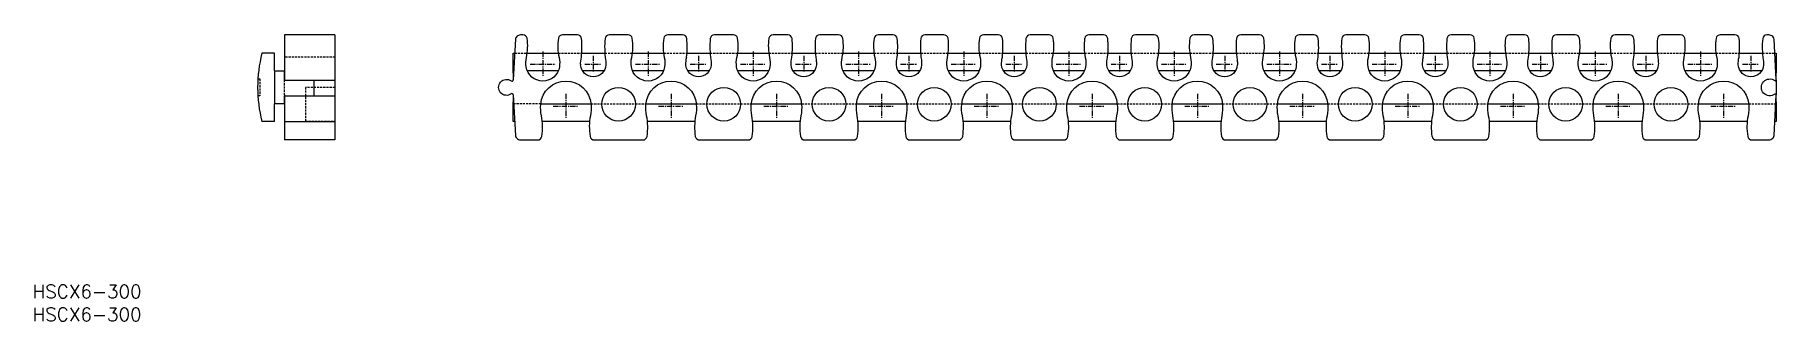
# Model space of a CAD drawing. Extents: x 5 to 419, y 7 to 75.
import ezdxf

# ---------------------------------------------------------------- set-up
doc = ezdxf.new("R2010")
doc.units = 0
doc.linetypes.add('CENTER', pattern=[2, 1.25, -0.25, 0.25, -0.25])
doc.linetypes.add('DASHED', pattern=[0.75, 0.5, -0.25])
doc.layers.get('0').update_dxf_attribs({"linetype": 'CONTINUOUS'})
doc.layers.add('CENTER', color=1, linetype='CENTER')
doc.styles.get("Standard").update_dxf_attribs({"font": 'txt.shx', "bigfont": 'bigfont.shx'})

msp = doc.modelspace()

# ---------------------------------------------------------------- linework, layer by layer
at = {"color": 7, "linetype": 'CONTINUOUS'}
for p, q in [((76.61, 75.29), (64.61, 75.29)), ((64.61, 75.29), (64.61, 75.02)), ((64.61, 75.02), (64.61, 74.21)), ((121.27, 75.29), (120.99, 75.29)), ((134.21, 75.29), (130.71, 75.29)), ((146.27, 75.29), (141.78, 75.29)), ((159.21, 75.29), (155.71, 75.29)), ((171.27, 75.29), (166.78, 75.29)), ((184.21, 75.29), (180.71, 75.29)), ((196.27, 75.29), (191.78, 75.29)), ((209.21, 75.29), (205.71, 75.29)), ((221.27, 75.29), (216.78, 75.29)), ((234.21, 75.29), (230.71, 75.29)), ((246.27, 75.29), (241.78, 75.29)), ((259.21, 75.29), (255.71, 75.29)), ((271.27, 75.29), (266.78, 75.29)), ((284.21, 75.29), (280.71, 75.29)), ((296.27, 75.29), (291.78, 75.29)), ((309.21, 75.29), (305.71, 75.29)), ((321.27, 75.29), (316.78, 75.29)), ((334.21, 75.29), (330.71, 75.29)), ((346.27, 75.29), (341.78, 75.29)), ((359.21, 75.29), (355.71, 75.29)), ((371.27, 75.29), (366.78, 75.29)), ((384.21, 75.29), (380.71, 75.29)), ((396.27, 75.29), (391.78, 75.29)), ((409.21, 75.29), (405.71, 75.29)), ((416.99, 75.29), (416.78, 75.29)), ((62.26, 70.89), (59.26, 70.89)), ((62.26, 66.74), (62.26, 70.89)), ((64.61, 74.21), (64.61, 66.54)), ((119.5, 74.21), (118.99, 64.56)), ((118.99, 70.89), (119.32, 70.89)), ((118.99, 66.24), (118.99, 70.89)), ((122.29, 70.89), (129.69, 70.89)), ((135.26, 70.89), (140.75, 70.89)), ((147.29, 70.89), (154.69, 70.89)), ((160.26, 70.89), (165.75, 70.89)), ((172.29, 70.89), (179.69, 70.89)), ((185.26, 70.89), (190.75, 70.89)), ((197.29, 70.89), (204.69, 70.89)), ((210.26, 70.89), (215.75, 70.89)), ((222.29, 70.89), (229.69, 70.89)), ((235.26, 70.89), (240.75, 70.89)), ((247.29, 70.89), (254.69, 70.89)), ((260.26, 70.89), (265.75, 70.89)), ((272.29, 70.89), (279.69, 70.89)), ((285.26, 70.89), (290.75, 70.89)), ((297.29, 70.89), (304.69, 70.89)), ((310.26, 70.89), (315.75, 70.89)), ((322.29, 70.89), (329.69, 70.89)), ((335.26, 70.89), (340.75, 70.89)), ((347.29, 70.89), (354.69, 70.89)), ((360.26, 70.89), (365.75, 70.89)), ((372.29, 70.89), (379.69, 70.89)), ((385.26, 70.89), (390.75, 70.89)), ((397.29, 70.89), (404.69, 70.89)), ((410.26, 70.89), (415.75, 70.89)), ((418.99, 64.56), (418.49, 74.21)), ((418.66, 70.89), (418.99, 70.89)), ((418.99, 70.89), (418.99, 66.24)), ((62.26, 66.74), (64.61, 66.74)), ((64.61, 66.54), (64.61, 66.24)), ((64.61, 66.24), (64.61, 64.56)), ((118.99, 66.24), (118.99, 64.56)), ((129.68, 66.74), (122.3, 66.74)), ((140.56, 66.74), (135.42, 66.74)), ((154.68, 66.74), (147.3, 66.74)), ((165.56, 66.74), (160.42, 66.74)), ((179.68, 66.74), (172.3, 66.74)), ((190.56, 66.74), (185.42, 66.74)), ((204.68, 66.74), (197.3, 66.74)), ((215.56, 66.74), (210.42, 66.74)), ((229.68, 66.74), (222.3, 66.74)), ((240.56, 66.74), (235.42, 66.74)), ((254.68, 66.74), (247.3, 66.74)), ((265.56, 66.74), (260.42, 66.74)), ((279.68, 66.74), (272.3, 66.74)), ((290.56, 66.74), (285.42, 66.74)), ((304.68, 66.74), (297.3, 66.74)), ((315.56, 66.74), (310.42, 66.74)), ((329.68, 66.74), (322.3, 66.74)), ((340.56, 66.74), (335.42, 66.74)), ((354.68, 66.74), (347.3, 66.74)), ((365.56, 66.74), (360.42, 66.74)), ((379.68, 66.74), (372.3, 66.74)), ((390.56, 66.74), (385.42, 66.74)), ((404.68, 66.74), (397.3, 66.74)), ((415.56, 66.74), (410.42, 66.74)), ((418.99, 64.56), (418.99, 66.24)), ((418.99, 64.56), (418.99, 61.01)), ((64.61, 58.84), (62.26, 58.84)), ((62.26, 54.69), (62.26, 58.84)), ((64.61, 61.01), (64.61, 59.34)), ((64.61, 59.06), (64.61, 60.74)), ((64.61, 59.34), (64.61, 59.03)), ((64.61, 58.76), (64.61, 59.06)), ((64.61, 59.03), (64.61, 51.36)), ((118.99, 61.01), (119.5, 51.36)), ((118.99, 61.01), (118.99, 59.34)), ((118.99, 54.69), (118.99, 59.34)), ((125.52, 58.84), (137.47, 58.84)), ((150.52, 58.84), (162.47, 58.84)), ((175.52, 58.84), (187.47, 58.84)), ((200.52, 58.84), (212.47, 58.84)), ((225.52, 58.84), (237.47, 58.84)), ((250.52, 58.84), (262.47, 58.84)), ((275.52, 58.84), (287.47, 58.84)), ((300.52, 58.84), (312.47, 58.84)), ((325.52, 58.84), (337.47, 58.84)), ((350.52, 58.84), (362.47, 58.84)), ((375.52, 58.84), (387.47, 58.84)), ((400.52, 58.84), (412.47, 58.84)), ((418.49, 51.36), (418.99, 61.01)), ((418.99, 59.34), (418.99, 61.01)), ((418.99, 59.34), (418.99, 54.69)), ((62.26, 54.69), (59.26, 54.69)), ((119.32, 54.69), (118.99, 54.69)), ((137.12, 54.69), (125.87, 54.69)), ((162.12, 54.69), (150.87, 54.69)), ((187.12, 54.69), (175.87, 54.69)), ((212.12, 54.69), (200.87, 54.69)), ((237.12, 54.69), (225.87, 54.69)), ((262.12, 54.69), (250.87, 54.69)), ((287.12, 54.69), (275.87, 54.69)), ((312.12, 54.69), (300.87, 54.69)), ((337.12, 54.69), (325.87, 54.69)), ((362.12, 54.69), (350.87, 54.69)), ((387.12, 54.69), (375.87, 54.69)), ((412.12, 54.69), (400.87, 54.69)), ((418.99, 54.69), (418.66, 54.69)), ((64.61, 51.36), (64.61, 50.55)), ((64.61, 50.55), (64.61, 50.29)), ((76.61, 50.29), (64.61, 50.29)), ((120.99, 50.29), (124.77, 50.29)), ((138.22, 50.29), (149.77, 50.29)), ((163.22, 50.29), (174.77, 50.29)), ((188.22, 50.29), (199.77, 50.29)), ((213.22, 50.29), (224.77, 50.29)), ((238.22, 50.29), (249.77, 50.29)), ((263.22, 50.29), (274.77, 50.29)), ((288.22, 50.29), (299.77, 50.29)), ((313.22, 50.29), (324.77, 50.29)), ((338.22, 50.29), (349.77, 50.29)), ((363.22, 50.29), (374.77, 50.29)), ((388.22, 50.29), (399.77, 50.29)), ((413.22, 50.29), (416.99, 50.29))]:
    msp.add_line(p, q, dxfattribs=at)
at = {"color": 7, "linetype": 'BYBLOCK'}
for p, q in [((76.61, 75.29), (76.61, 50.29)), ((62.26, 66.74), (62.26, 58.84)), ((64.61, 64.51), (64.61, 66.74)), ((64.61, 64.51), (76.61, 64.51)), ((71.61, 64.51), (71.61, 60.78)), ((64.61, 60.78), (76.61, 60.78)), ((64.61, 60.78), (64.61, 58.56)), ((64.61, 54.69), (76.61, 54.69))]:
    msp.add_line(p, q, dxfattribs=at)
at = {"color": 3, "linetype": 'DASHED'}
for p, q in [((119.32, 70.89), (122.29, 70.89)), ((129.69, 70.89), (135.26, 70.89)), ((140.75, 70.89), (147.29, 70.89)), ((154.69, 70.89), (160.26, 70.89)), ((165.75, 70.89), (172.29, 70.89)), ((179.69, 70.89), (185.26, 70.89)), ((190.75, 70.89), (197.29, 70.89)), ((204.69, 70.89), (210.26, 70.89)), ((215.75, 70.89), (222.29, 70.89)), ((229.69, 70.89), (235.26, 70.89)), ((240.75, 70.89), (247.29, 70.89)), ((254.69, 70.89), (260.26, 70.89)), ((265.75, 70.89), (272.29, 70.89)), ((279.69, 70.89), (285.26, 70.89)), ((290.75, 70.89), (297.29, 70.89)), ((304.69, 70.89), (310.26, 70.89)), ((315.75, 70.89), (322.29, 70.89)), ((329.69, 70.89), (335.26, 70.89)), ((340.75, 70.89), (347.29, 70.89)), ((354.69, 70.89), (360.26, 70.89)), ((365.75, 70.89), (372.29, 70.89)), ((379.69, 70.89), (385.26, 70.89)), ((390.75, 70.89), (397.29, 70.89)), ((404.69, 70.89), (410.26, 70.89)), ((415.75, 70.89), (418.66, 70.89)), ((76.61, 69.94), (64.61, 69.94)), ((58.32, 64.79), (58.76, 64.79)), ((58.76, 64.79), (58.76, 60.79)), ((64.61, 64.29), (64.61, 64.56)), ((64.61, 61.01), (64.61, 64.29)), ((76.61, 62.79), (69.61, 62.79)), ((69.61, 62.79), (69.61, 54.79)), ((71.61, 62.79), (71.61, 60.78)), ((58.76, 60.79), (58.32, 60.79)), ((64.61, 61.01), (64.61, 60.74)), ((125.52, 58.84), (118.99, 58.84)), ((137.47, 58.84), (150.52, 58.84)), ((162.47, 58.84), (175.52, 58.84)), ((187.47, 58.84), (200.52, 58.84)), ((212.47, 58.84), (225.52, 58.84)), ((237.47, 58.84), (250.52, 58.84)), ((262.47, 58.84), (275.52, 58.84)), ((287.47, 58.84), (300.52, 58.84)), ((312.47, 58.84), (325.52, 58.84)), ((337.47, 58.84), (350.52, 58.84)), ((362.47, 58.84), (375.52, 58.84)), ((387.47, 58.84), (400.52, 58.84)), ((412.47, 58.84), (418.88, 58.84)), ((69.61, 54.79), (76.61, 54.79))]:
    msp.add_line(p, q, dxfattribs=at)
at = {"color": 7}
msp.add_line((389.22, 50.29), (393.24, 50.29), dxfattribs=at)
at = {"color": 7, "linetype": 'BYBLOCK'}
for centre in [(143.99, 58.79), (168.99, 58.79), (193.99, 58.79), (218.99, 58.79), (243.99, 58.79), (268.99, 58.79), (293.99, 58.79), (318.99, 58.79), (343.99, 58.79), (368.99, 58.79), (393.99, 58.79)]:
    msp.add_circle(centre, 4, dxfattribs=at)
at = {"color": 7, "linetype": 'CONTINUOUS'}
for centre, radius, start, end in [((120.5, 74.15), 1, 119.7258, 177), ((120.99, 73.29), 2, 90, 119.7258), ((121.27, 74.29), 1, 9.1017, 90), ((130.71, 74.29), 1, 90, 170.8983), ((134.21, 74.29), 1, 5.9846, 90), ((141.78, 74.29), 1, 90, 174.4313), ((146.27, 74.29), 1, 9.1017, 90), ((155.71, 74.29), 1, 90, 170.8983), ((159.21, 74.29), 1, 5.9846, 90), ((166.78, 74.29), 1, 90, 174.4313), ((171.27, 74.29), 1, 9.1017, 90), ((180.71, 74.29), 1, 90, 170.8983), ((184.21, 74.29), 1, 5.9846, 90), ((191.78, 74.29), 1, 90, 174.4313), ((196.27, 74.29), 1, 9.1017, 90), ((205.71, 74.29), 1, 90, 170.8983), ((209.21, 74.29), 1, 5.9846, 90), ((216.78, 74.29), 1, 90, 174.4313), ((221.27, 74.29), 1, 9.1017, 90), ((230.71, 74.29), 1, 90, 170.8983), ((234.21, 74.29), 1, 5.9846, 90), ((241.78, 74.29), 1, 90, 174.4313), ((246.27, 74.29), 1, 9.1017, 90), ((255.71, 74.29), 1, 90, 170.8983), ((259.21, 74.29), 1, 5.9846, 90), ((266.78, 74.29), 1, 90, 174.4313), ((271.27, 74.29), 1, 9.1017, 90), ((280.71, 74.29), 1, 90, 170.8983), ((284.21, 74.29), 1, 5.9846, 90), ((291.78, 74.29), 1, 90, 174.4313), ((296.27, 74.29), 1, 9.1017, 90), ((305.71, 74.29), 1, 90, 170.8983), ((309.21, 74.29), 1, 5.9846, 90), ((316.78, 74.29), 1, 90, 174.4313), ((321.27, 74.29), 1, 9.1017, 90), ((330.71, 74.29), 1, 90, 170.8983), ((334.21, 74.29), 1, 5.9846, 90), ((341.78, 74.29), 1, 90, 174.4313), ((346.27, 74.29), 1, 9.1017, 90), ((355.71, 74.29), 1, 90, 170.8983), ((359.21, 74.29), 1, 5.9846, 90), ((366.78, 74.29), 1, 90, 174.4313), ((371.27, 74.29), 1, 9.1017, 90), ((380.71, 74.29), 1, 90, 170.8983), ((384.21, 74.29), 1, 5.9846, 90), ((391.78, 74.29), 1, 90, 174.4313), ((396.27, 74.29), 1, 9.1017, 90), ((405.71, 74.29), 1, 90, 170.8983), ((409.21, 74.29), 1, 5.9846, 90), ((416.78, 74.29), 1, 90, 174.4313), ((416.99, 73.29), 2, 60.2742, 90), ((417.49, 74.15), 1, 3, 60.2742), ((110.41, 72.55), 12, 347.3027, 9.1017), ((141.57, 72.55), 12, 170.8983, 192.6973), ((115.31, 72.3), 20, 353.2205, 5.9846), ((160.69, 72.44), 20, 174.4313, 188.8258), ((135.41, 72.55), 12, 347.3027, 9.1017), ((166.57, 72.55), 12, 170.8983, 192.6973), ((140.31, 72.3), 20, 353.2205, 5.9846), ((185.69, 72.44), 20, 174.4313, 188.8258), ((160.41, 72.55), 12, 347.3027, 9.1017), ((191.57, 72.55), 12, 170.8983, 192.6973), ((165.31, 72.3), 20, 353.2205, 5.9846), ((210.69, 72.44), 20, 174.4313, 188.8258), ((185.41, 72.55), 12, 347.3027, 9.1017), ((216.57, 72.55), 12, 170.8983, 192.6973), ((190.31, 72.3), 20, 353.2205, 5.9846), ((235.69, 72.44), 20, 174.4313, 188.8258), ((210.41, 72.55), 12, 347.3027, 9.1017), ((241.57, 72.55), 12, 170.8983, 192.6973), ((215.31, 72.3), 20, 353.2205, 5.9846), ((260.69, 72.44), 20, 174.4313, 188.8258), ((235.41, 72.55), 12, 347.3027, 9.1017), ((266.57, 72.55), 12, 170.8983, 192.6973), ((240.31, 72.3), 20, 353.2205, 5.9846), ((285.69, 72.44), 20, 174.4313, 188.8258), ((260.41, 72.55), 12, 347.3027, 9.1017), ((291.57, 72.55), 12, 170.8983, 192.6973), ((265.31, 72.3), 20, 353.2205, 5.9846), ((310.69, 72.44), 20, 174.4313, 188.8258), ((285.41, 72.55), 12, 347.3027, 9.1017), ((316.57, 72.55), 12, 170.8983, 192.6973), ((290.31, 72.3), 20, 353.2205, 5.9846), ((335.69, 72.44), 20, 174.4313, 188.8258), ((310.41, 72.55), 12, 347.3027, 9.1017), ((341.57, 72.55), 12, 170.8983, 192.6973), ((315.31, 72.3), 20, 353.2205, 5.9846), ((360.69, 72.44), 20, 174.4313, 188.8258), ((335.41, 72.55), 12, 347.3027, 9.1017), ((366.57, 72.55), 12, 170.8983, 192.6973), ((340.31, 72.3), 20, 353.2205, 5.9846), ((385.69, 72.44), 20, 174.4313, 188.8258), ((360.41, 72.55), 12, 347.3027, 9.1017), ((391.57, 72.55), 12, 170.8983, 192.6973), ((365.31, 72.3), 20, 353.2205, 5.9846), ((410.69, 72.44), 20, 174.4313, 188.8258), ((385.41, 72.55), 12, 347.3027, 9.1017), ((416.57, 72.55), 12, 170.8983, 192.6973), ((390.31, 72.3), 20, 353.2205, 5.9846), ((435.69, 72.44), 20, 174.4313, 188.8258), ((119.49, 66.24), 0.5, 142.4151, 180), ((418.49, 66.24), 0.5, 0, 37.5849), ((118.69, 64.56), 0.3, 233.7785, 0), ((418.79, 64.56), 0.2, 233.7785, 0), ((118.69, 61.01), 0.3, 0, 126.2215), ((119.49, 59.34), 0.5, 180, 217.5849), ((418.79, 61.01), 0.2, 0, 126.2215), ((418.49, 59.34), 0.5, 322.4151, 0), ((111.93, 53.35), 14, 350.8679, 11.1246), ((151.05, 53.35), 14, 168.8754, 189.1321), ((136.93, 53.35), 14, 350.8679, 11.1246), ((176.05, 53.35), 14, 168.8754, 189.1321), ((161.93, 53.35), 14, 350.8679, 11.1246), ((201.05, 53.35), 14, 168.8754, 189.1321), ((186.93, 53.35), 14, 350.8679, 11.1246), ((226.05, 53.35), 14, 168.8754, 189.1321), ((211.93, 53.35), 14, 350.8679, 11.1246), ((251.05, 53.35), 14, 168.8754, 189.1321), ((236.93, 53.35), 14, 350.8679, 11.1246), ((276.05, 53.35), 14, 168.8754, 189.1321), ((261.93, 53.35), 14, 350.8679, 11.1246), ((301.05, 53.35), 14, 168.8754, 189.1321), ((286.93, 53.35), 14, 350.8679, 11.1246), ((326.05, 53.35), 14, 168.8754, 189.1321), ((311.93, 53.35), 14, 350.8679, 11.1246), ((351.05, 53.35), 14, 168.8754, 189.1321), ((336.93, 53.35), 14, 350.8679, 11.1246), ((376.05, 53.35), 14, 168.8754, 189.1321), ((361.93, 53.35), 14, 350.8679, 11.1246), ((401.05, 53.35), 14, 168.8754, 189.1321), ((386.93, 53.35), 14, 350.8679, 11.1246), ((426.05, 53.35), 14, 168.8754, 189.1321), ((120.5, 51.42), 1, 183, 240.2742), ((120.99, 52.29), 2, 240.2742, 270), ((124.77, 51.29), 1, 270, 350.8679), ((138.22, 51.29), 1, 189.1321, 270), ((149.77, 51.29), 1, 270, 350.8679), ((163.22, 51.29), 1, 189.1321, 270), ((174.77, 51.29), 1, 270, 350.8679), ((188.22, 51.29), 1, 189.1321, 270), ((199.77, 51.29), 1, 270, 350.8679), ((213.22, 51.29), 1, 189.1321, 270), ((224.77, 51.29), 1, 270, 350.8679), ((238.22, 51.29), 1, 189.1321, 270), ((249.77, 51.29), 1, 270, 350.8679), ((263.22, 51.29), 1, 189.1321, 270), ((274.77, 51.29), 1, 270, 350.8679), ((288.22, 51.29), 1, 189.1321, 270), ((299.77, 51.29), 1, 270, 350.8679), ((313.22, 51.29), 1, 189.1321, 270), ((324.77, 51.29), 1, 270, 350.8679), ((338.22, 51.29), 1, 189.1321, 270), ((349.77, 51.29), 1, 270, 350.8679), ((363.22, 51.29), 1, 189.1321, 270), ((374.77, 51.29), 1, 270, 350.8679), ((388.22, 51.29), 1, 189.1321, 270), ((399.77, 51.29), 1, 270, 350.8679), ((413.22, 51.29), 1, 189.1321, 270), ((416.99, 52.29), 2, 270, 299.7258), ((417.49, 51.42), 1, 299.7258, 357)]:
    msp.add_arc(centre, radius, start, end, dxfattribs=at)
at = {"color": 7, "linetype": 'BYBLOCK'}
msp.add_arc((91.56, 62.79), 33.3, 165.9202, 194.0798, dxfattribs=at)
at = {"color": 7, "linetype": 'CONTINUOUS', "extrusion": (0, 0, -1)}
for centre, radius, start, end in [((-127.97, 68.59), 6, 351.2703, 12.6973), ((-125.99, 68.29), 4, 188.7297, 351.2703), ((-124.01, 68.59), 6, 167.3027, 188.7297), ((-140.99, 68.45), 6, 356.8081, 14.3889), ((-137.99, 68.29), 3, 183.1919, 356.8081), ((-135, 68.45), 6, 171.1742, 183.1919), ((-152.97, 68.59), 6, 351.2703, 12.6973), ((-150.99, 68.29), 4, 188.7297, 351.2703), ((-149.01, 68.59), 6, 167.3027, 188.7297), ((-165.99, 68.45), 6, 356.8081, 14.3889), ((-162.99, 68.29), 3, 183.1919, 356.8081), ((-160, 68.45), 6, 171.1742, 183.1919), ((-177.97, 68.59), 6, 351.2703, 12.6973), ((-175.99, 68.29), 4, 188.7297, 351.2703), ((-174.01, 68.59), 6, 167.3027, 188.7297), ((-190.99, 68.45), 6, 356.8081, 14.3889), ((-187.99, 68.29), 3, 183.1919, 356.8081), ((-185, 68.45), 6, 171.1742, 183.1919), ((-202.97, 68.59), 6, 351.2703, 12.6973), ((-200.99, 68.29), 4, 188.7297, 351.2703), ((-199.01, 68.59), 6, 167.3027, 188.7297), ((-215.99, 68.45), 6, 356.8081, 14.3889), ((-212.99, 68.29), 3, 183.1919, 356.8081), ((-210, 68.45), 6, 171.1742, 183.1919), ((-227.97, 68.59), 6, 351.2703, 12.6973), ((-225.99, 68.29), 4, 188.7297, 351.2703), ((-224.01, 68.59), 6, 167.3027, 188.7297), ((-240.99, 68.45), 6, 356.8081, 14.3889), ((-237.99, 68.29), 3, 183.1919, 356.8081), ((-235, 68.45), 6, 171.1742, 183.1919), ((-252.97, 68.59), 6, 351.2703, 12.6973), ((-250.99, 68.29), 4, 188.7297, 351.2703), ((-249.01, 68.59), 6, 167.3027, 188.7297), ((-265.99, 68.45), 6, 356.8081, 14.3889), ((-262.99, 68.29), 3, 183.1919, 356.8081), ((-260, 68.45), 6, 171.1742, 183.1919), ((-277.97, 68.59), 6, 351.2703, 12.6973), ((-275.99, 68.29), 4, 188.7297, 351.2703), ((-274.01, 68.59), 6, 167.3027, 188.7297), ((-290.99, 68.45), 6, 356.8081, 14.3889), ((-287.99, 68.29), 3, 183.1919, 356.8081), ((-285, 68.45), 6, 171.1742, 183.1919), ((-302.97, 68.59), 6, 351.2703, 12.6973), ((-300.99, 68.29), 4, 188.7297, 351.2703), ((-299.01, 68.59), 6, 167.3027, 188.7297), ((-315.99, 68.45), 6, 356.8081, 14.3889), ((-312.99, 68.29), 3, 183.1919, 356.8081), ((-310, 68.45), 6, 171.1742, 183.1919), ((-327.97, 68.59), 6, 351.2703, 12.6973), ((-325.99, 68.29), 4, 188.7297, 351.2703), ((-324.01, 68.59), 6, 167.3027, 188.7297), ((-340.99, 68.45), 6, 356.8081, 14.3889), ((-337.99, 68.29), 3, 183.1919, 356.8081), ((-335, 68.45), 6, 171.1742, 183.1919), ((-352.97, 68.59), 6, 351.2703, 12.6973), ((-350.99, 68.29), 4, 188.7297, 351.2703), ((-349.01, 68.59), 6, 167.3027, 188.7297), ((-365.99, 68.45), 6, 356.8081, 14.3889), ((-362.99, 68.29), 3, 183.1919, 356.8081), ((-360, 68.45), 6, 171.1742, 183.1919), ((-377.97, 68.59), 6, 351.2703, 12.6973), ((-375.99, 68.29), 4, 188.7297, 351.2703), ((-374.01, 68.59), 6, 167.3027, 188.7297), ((-390.99, 68.45), 6, 356.8081, 14.3889), ((-387.99, 68.29), 3, 183.1919, 356.8081), ((-385, 68.45), 6, 171.1742, 183.1919), ((-402.97, 68.59), 6, 351.2703, 12.6973), ((-400.99, 68.29), 4, 188.7297, 351.2703), ((-399.01, 68.59), 6, 167.3027, 188.7297), ((-415.99, 68.45), 6, 356.8081, 14.3889), ((-412.99, 68.29), 3, 183.1919, 356.8081), ((-410, 68.45), 6, 171.1742, 183.1919), ((-117.39, 62.79), 1.9, 233.7785, 126.2215), ((-131.49, 58.29), 6, 4.3888, 175.6112), ((-156.49, 58.29), 6, 4.3888, 175.6112), ((-181.49, 58.29), 6, 4.3888, 175.6112), ((-206.49, 58.29), 6, 4.3888, 175.6112), ((-231.49, 58.29), 6, 4.3888, 175.6112), ((-256.49, 58.29), 6, 4.3888, 175.6112), ((-281.49, 58.29), 6, 4.3888, 175.6112), ((-306.49, 58.29), 6, 4.3888, 175.6112), ((-331.49, 58.29), 6, 4.3888, 175.6112), ((-356.49, 58.29), 6, 4.3888, 175.6112), ((-381.49, 58.29), 6, 4.3888, 175.6112), ((-406.49, 58.29), 6, 4.3888, 175.6112), ((-417.49, 62.79), 2, 233.7785, 126.2215), ((-135.48, 57.98), 10, 348.8754, 4.3888), ((-127.5, 57.98), 10, 175.6112, 191.1246), ((-160.48, 57.98), 10, 348.8754, 4.3888), ((-152.5, 57.98), 10, 175.6112, 191.1246), ((-185.48, 57.98), 10, 348.8754, 4.3888), ((-177.5, 57.98), 10, 175.6112, 191.1246), ((-210.48, 57.98), 10, 348.8754, 4.3888), ((-202.5, 57.98), 10, 175.6112, 191.1246), ((-235.48, 57.98), 10, 348.8754, 4.3888), ((-227.5, 57.98), 10, 175.6112, 191.1246), ((-260.48, 57.98), 10, 348.8754, 4.3888), ((-252.5, 57.98), 10, 175.6112, 191.1246), ((-285.48, 57.98), 10, 348.8754, 4.3888), ((-277.5, 57.98), 10, 175.6112, 191.1246), ((-310.48, 57.98), 10, 348.8754, 4.3888), ((-302.5, 57.98), 10, 175.6112, 191.1246), ((-335.48, 57.98), 10, 348.8754, 4.3888), ((-327.5, 57.98), 10, 175.6112, 191.1246), ((-360.48, 57.98), 10, 348.8754, 4.3888), ((-352.5, 57.98), 10, 175.6112, 191.1246), ((-385.48, 57.98), 10, 348.8754, 4.3888), ((-377.5, 57.98), 10, 175.6112, 191.1246), ((-410.48, 57.98), 10, 348.8754, 4.3888), ((-402.5, 57.98), 10, 175.6112, 191.1246)]:
    msp.add_arc(centre, radius, start, end, dxfattribs=at)
at = {"layer": 'CENTER', "color": 1, "linetype": 'CENTER'}
for p, q in [((125.99, 71.29), (125.99, 65.29)), ((150.99, 71.29), (150.99, 65.29)), ((175.99, 71.29), (175.99, 65.29)), ((200.99, 71.29), (200.99, 65.29)), ((225.99, 71.29), (225.99, 65.29)), ((250.99, 71.29), (250.99, 65.29)), ((275.99, 71.29), (275.99, 65.29)), ((300.99, 71.29), (300.99, 65.29)), ((325.99, 71.29), (325.99, 65.29)), ((350.99, 71.29), (350.99, 65.29)), ((375.99, 71.29), (375.99, 65.29)), ((400.99, 71.29), (400.99, 65.29)), ((122.99, 68.29), (128.99, 68.29)), ((135.99, 68.29), (139.99, 68.29)), ((137.99, 70.29), (137.99, 66.29)), ((147.99, 68.29), (153.99, 68.29)), ((160.99, 68.29), (164.99, 68.29)), ((162.99, 70.29), (162.99, 66.29)), ((172.99, 68.29), (178.99, 68.29)), ((185.99, 68.29), (189.99, 68.29)), ((187.99, 70.29), (187.99, 66.29)), ((197.99, 68.29), (203.99, 68.29)), ((210.99, 68.29), (214.99, 68.29)), ((212.99, 70.29), (212.99, 66.29)), ((222.99, 68.29), (228.99, 68.29)), ((235.99, 68.29), (239.99, 68.29)), ((237.99, 70.29), (237.99, 66.29)), ((247.99, 68.29), (253.99, 68.29)), ((260.99, 68.29), (264.99, 68.29)), ((262.99, 70.29), (262.99, 66.29)), ((272.99, 68.29), (278.99, 68.29)), ((285.99, 68.29), (289.99, 68.29)), ((287.99, 70.29), (287.99, 66.29)), ((297.99, 68.29), (303.99, 68.29)), ((310.99, 68.29), (314.99, 68.29)), ((312.99, 70.29), (312.99, 66.29)), ((322.99, 68.29), (328.99, 68.29)), ((335.99, 68.29), (339.99, 68.29)), ((337.99, 70.29), (337.99, 66.29)), ((347.99, 68.29), (353.99, 68.29)), ((360.99, 68.29), (364.99, 68.29)), ((362.99, 70.29), (362.99, 66.29)), ((372.99, 68.29), (378.99, 68.29)), ((385.99, 68.29), (389.99, 68.29)), ((387.99, 70.29), (387.99, 66.29)), ((397.99, 68.29), (403.99, 68.29)), ((410.99, 68.29), (414.99, 68.29)), ((412.99, 70.29), (412.99, 66.29)), ((128.49, 58.29), (134.49, 58.29)), ((131.49, 61.29), (131.49, 55.29)), ((153.49, 58.29), (159.49, 58.29)), ((156.49, 61.29), (156.49, 55.29)), ((178.49, 58.29), (184.49, 58.29)), ((181.49, 61.29), (181.49, 55.29)), ((203.49, 58.29), (209.49, 58.29)), ((206.49, 61.29), (206.49, 55.29)), ((228.49, 58.29), (234.49, 58.29)), ((231.49, 61.29), (231.49, 55.29)), ((253.49, 58.29), (259.49, 58.29)), ((256.49, 61.29), (256.49, 55.29)), ((278.49, 58.29), (284.49, 58.29)), ((281.49, 61.29), (281.49, 55.29)), ((303.49, 58.29), (309.49, 58.29)), ((306.49, 61.29), (306.49, 55.29)), ((328.49, 58.29), (334.49, 58.29)), ((331.49, 61.29), (331.49, 55.29)), ((353.49, 58.29), (359.49, 58.29)), ((356.49, 61.29), (356.49, 55.29)), ((378.49, 58.29), (384.49, 58.29)), ((381.49, 61.29), (381.49, 55.29)), ((403.49, 58.29), (409.49, 58.29)), ((406.49, 61.29), (406.49, 55.29))]:
    msp.add_line(p, q, dxfattribs=at)

# ---------------------------------------------------------------- texts
at = {"color": 7, "linetype": 'CONTINUOUS'}
for p in [(4.78, 12.67), (4.78, 7.21)]:
    msp.add_text('HSCX6-300', height=3.2, dxfattribs=at).set_placement(p)

doc.saveas('drawing.dxf')
